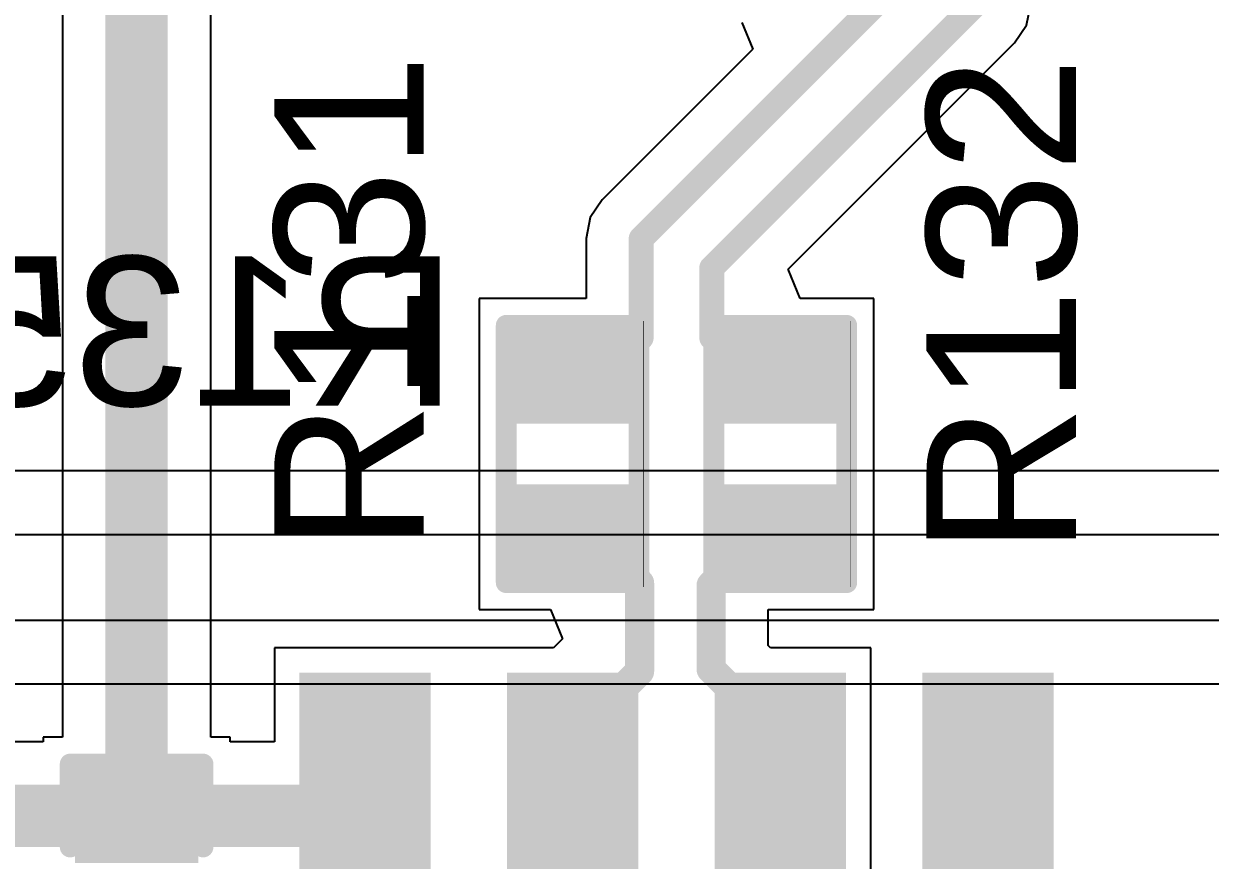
# Model space of a CAD drawing. Header units: inches. Extents: x 0 to 5379, y 0 to 5429.
# Drawn here: x 86.31 to 93.56, y 8.04 to 13.16 of the extents above; entities that cross this region are included whole.
import ezdxf

# ---------------------------------------------------------------- set-up
doc = ezdxf.new("R2010")
doc.units = ezdxf.units.IN
for name, color, linetype in [('Bottom Overlay', 54, 'Continuous'), ('PWR', 156, 'Continuous'), ('SIG 01', 90, 'Continuous'), ('Top Layer', 1, 'Continuous'), ('Top Overlay', 2, 'Continuous'), ('Top Paste', 8, 'Continuous'), ('Top Solder', 216, 'Continuous')]:
    doc.layers.add(name, color=color, linetype=linetype)
doc.styles.add('Arial', font='', dxfattribs={"height": 0.2})
doc.styles.get('Arial').set_extended_font_data('Arial')

# ---------------------------------------------------------------- blocks, each defined once
blk = doc.blocks.new('C___0402_106')
at = {"layer": 'Top Layer'}
for points in [[(-0.6985, -0.3175), (-0.6985, 0.3175), (-0.2413, 0.3175), (-0.2413, -0.3175)], [(0.2413, -0.3175), (0.2413, 0.3175), (0.6985, 0.3175), (0.6985, -0.3175)]]:
    blk.add_hatch(color=1, dxfattribs=at).paths.add_polyline_path(points)
at = {"layer": 'Top Paste'}
for points in [[(-0.6985, -0.3175), (-0.6985, 0.3175), (-0.2413, 0.3175), (-0.2413, -0.3175)], [(0.2413, -0.3175), (0.2413, 0.3175), (0.6985, 0.3175), (0.6985, -0.3175)]]:
    blk.add_hatch(color=8, dxfattribs=at).paths.add_polyline_path(points)
at = {"layer": 'Top Solder'}
for points in [[(-0.7585, -0.3775), (-0.7585, 0.3775), (-0.1813, 0.3775), (-0.1813, -0.3775)], [(0.1813, -0.3775), (0.1813, 0.3775), (0.7585, 0.3775), (0.7585, -0.3775)]]:
    blk.add_hatch(color=216, dxfattribs=at).paths.add_polyline_path(points)
at = {"layer": 'Top Overlay'}
for points in [[(-0.7874, 0.4064, 0.127, 0.127, 0), (-0.7874, -0.4064, 0.127, 0.127, 0)], [(-0.7874, 0.4064, 0.127, 0.127, 0), (-0.2794, 0.4064, 0.127, 0.127, 0)], [(0.2794, 0.4064, 0.127, 0.127, 0), (0.7874, 0.4064, 0.127, 0.127, 0)], [(0.7874, 0.4064, 0.127, 0.127, 0), (0.7874, -0.4064, 0.127, 0.127, 0)], [(-0.7874, -0.4064, 0.127, 0.127, 0), (-0.2794, -0.4064, 0.127, 0.127, 0)], [(0.2794, -0.4064, 0.127, 0.127, 0), (0.7874, -0.4064, 0.127, 0.127, 0)]]:
    blk.add_lwpolyline(points, format="xyseb", dxfattribs=at)
for points in [[(-0.8191, 0.4064, 0.0635, 0.0635, 1), (-0.7556, 0.4064, 0.0635, 0.0635, 1)], [(-0.8191, 0.4064, 0.0635, 0.0635, 1), (-0.7556, 0.4064, 0.0635, 0.0635, 1)], [(-0.3111, 0.4064, 0.0635, 0.0635, 1), (-0.2477, 0.4064, 0.0635, 0.0635, 1)], [(0.2477, 0.4064, 0.0635, 0.0635, 1), (0.3111, 0.4064, 0.0635, 0.0635, 1)], [(0.7556, 0.4064, 0.0635, 0.0635, 1), (0.8191, 0.4064, 0.0635, 0.0635, 1)], [(0.7556, 0.4064, 0.0635, 0.0635, 1), (0.8191, 0.4064, 0.0635, 0.0635, 1)], [(-0.8191, -0.4064, 0.0635, 0.0635, 1), (-0.7556, -0.4064, 0.0635, 0.0635, 1)], [(-0.8191, -0.4064, 0.0635, 0.0635, 1), (-0.7556, -0.4064, 0.0635, 0.0635, 1)], [(-0.3111, -0.4064, 0.0635, 0.0635, 1), (-0.2477, -0.4064, 0.0635, 0.0635, 1)], [(0.2477, -0.4064, 0.0635, 0.0635, 1), (0.3111, -0.4064, 0.0635, 0.0635, 1)], [(0.7556, -0.4064, 0.0635, 0.0635, 1), (0.8191, -0.4064, 0.0635, 0.0635, 1)], [(0.7556, -0.4064, 0.0635, 0.0635, 1), (0.8191, -0.4064, 0.0635, 0.0635, 1)]]:
    blk.add_lwpolyline(points, format="xyseb", close=True, dxfattribs=at)
blk = doc.blocks.new('R___0402_109')
at = {"layer": 'Top Layer'}
for points in [[(-0.6985, -0.3175), (-0.6985, 0.3175), (-0.2413, 0.3175), (-0.2413, -0.3175)], [(0.2413, -0.3175), (0.2413, 0.3175), (0.6985, 0.3175), (0.6985, -0.3175)]]:
    blk.add_hatch(color=1, dxfattribs=at).paths.add_polyline_path(points)
at = {"layer": 'Top Paste'}
for points in [[(-0.6985, -0.3175), (-0.6985, 0.3175), (-0.2413, 0.3175), (-0.2413, -0.3175)], [(0.2413, -0.3175), (0.2413, 0.3175), (0.6985, 0.3175), (0.6985, -0.3175)]]:
    blk.add_hatch(color=8, dxfattribs=at).paths.add_polyline_path(points)
at = {"layer": 'Top Solder'}
for points in [[(-0.7535, -0.3725), (-0.7535, 0.3725), (-0.1863, 0.3725), (-0.1863, -0.3725)], [(0.1863, -0.3725), (0.1863, 0.3725), (0.7535, 0.3725), (0.7535, -0.3725)]]:
    blk.add_hatch(color=216, dxfattribs=at).paths.add_polyline_path(points)
at = {"layer": 'Top Overlay'}
for points in [[(-0.7874, 0.4064, 0.127, 0.127, 0), (-0.7874, -0.4064, 0.127, 0.127, 0)], [(-0.7874, 0.4064, 0.127, 0.127, 0), (0.7874, 0.4064, 0.127, 0.127, 0)], [(0.7874, 0.4064, 0.127, 0.127, 0), (0.7874, -0.4064, 0.127, 0.127, 0)], [(-0.7874, -0.4064, 0.127, 0.127, 0), (0.7874, -0.4064, 0.127, 0.127, 0)], [(-0.8128, -0.4318, 0.00323, 0.00323, 0), (0.8128, -0.4318, 0.00323, 0.00323, 0)]]:
    blk.add_lwpolyline(points, format="xyseb", dxfattribs=at)
for points in [[(-0.8191, 0.4064, 0.0635, 0.0635, 1), (-0.7556, 0.4064, 0.0635, 0.0635, 1)], [(-0.8191, 0.4064, 0.0635, 0.0635, 1), (-0.7556, 0.4064, 0.0635, 0.0635, 1)], [(0.7556, 0.4064, 0.0635, 0.0635, 1), (0.8191, 0.4064, 0.0635, 0.0635, 1)], [(0.7556, 0.4064, 0.0635, 0.0635, 1), (0.8191, 0.4064, 0.0635, 0.0635, 1)], [(-0.8191, -0.4064, 0.0635, 0.0635, 1), (-0.7556, -0.4064, 0.0635, 0.0635, 1)], [(-0.8191, -0.4064, 0.0635, 0.0635, 1), (-0.7556, -0.4064, 0.0635, 0.0635, 1)], [(0.7556, -0.4064, 0.0635, 0.0635, 1), (0.8191, -0.4064, 0.0635, 0.0635, 1)], [(0.7556, -0.4064, 0.0635, 0.0635, 1), (0.8191, -0.4064, 0.0635, 0.0635, 1)], [(-0.8136, -0.4318, 0.00161, 0.00161, 1), (-0.812, -0.4318, 0.00161, 0.00161, 1)], [(0.812, -0.4318, 0.00161, 0.00161, 1), (0.8136, -0.4318, 0.00161, 0.00161, 1)]]:
    blk.add_lwpolyline(points, format="xyseb", close=True, dxfattribs=at)
blk = doc.blocks.new('R___0402_110')
at = {"layer": 'Top Layer'}
for points in [[(-0.6985, -0.3175), (-0.6985, 0.3175), (-0.2413, 0.3175), (-0.2413, -0.3175)], [(0.2413, -0.3175), (0.2413, 0.3175), (0.6985, 0.3175), (0.6985, -0.3175)]]:
    blk.add_hatch(color=1, dxfattribs=at).paths.add_polyline_path(points)
at = {"layer": 'Top Paste'}
for points in [[(-0.6985, -0.3175), (-0.6985, 0.3175), (-0.2413, 0.3175), (-0.2413, -0.3175)], [(0.2413, -0.3175), (0.2413, 0.3175), (0.6985, 0.3175), (0.6985, -0.3175)]]:
    blk.add_hatch(color=8, dxfattribs=at).paths.add_polyline_path(points)
at = {"layer": 'Top Solder'}
for points in [[(-0.7535, -0.3725), (-0.7535, 0.3725), (-0.1863, 0.3725), (-0.1863, -0.3725)], [(0.1863, -0.3725), (0.1863, 0.3725), (0.7535, 0.3725), (0.7535, -0.3725)]]:
    blk.add_hatch(color=216, dxfattribs=at).paths.add_polyline_path(points)
at = {"layer": 'Top Overlay'}
for points in [[(-0.7874, 0.4064, 0.127, 0.127, 0), (-0.7874, -0.4064, 0.127, 0.127, 0)], [(-0.7874, 0.4064, 0.127, 0.127, 0), (0.7874, 0.4064, 0.127, 0.127, 0)], [(0.7874, 0.4064, 0.127, 0.127, 0), (0.7874, -0.4064, 0.127, 0.127, 0)], [(-0.7874, -0.4064, 0.127, 0.127, 0), (0.7874, -0.4064, 0.127, 0.127, 0)], [(-0.8128, -0.4318, 0.00323, 0.00323, 0), (0.8128, -0.4318, 0.00323, 0.00323, 0)]]:
    blk.add_lwpolyline(points, format="xyseb", dxfattribs=at)
for points in [[(-0.8191, 0.4064, 0.0635, 0.0635, 1), (-0.7556, 0.4064, 0.0635, 0.0635, 1)], [(-0.8191, 0.4064, 0.0635, 0.0635, 1), (-0.7556, 0.4064, 0.0635, 0.0635, 1)], [(0.7556, 0.4064, 0.0635, 0.0635, 1), (0.8191, 0.4064, 0.0635, 0.0635, 1)], [(0.7556, 0.4064, 0.0635, 0.0635, 1), (0.8191, 0.4064, 0.0635, 0.0635, 1)], [(-0.8191, -0.4064, 0.0635, 0.0635, 1), (-0.7556, -0.4064, 0.0635, 0.0635, 1)], [(-0.8191, -0.4064, 0.0635, 0.0635, 1), (-0.7556, -0.4064, 0.0635, 0.0635, 1)], [(0.7556, -0.4064, 0.0635, 0.0635, 1), (0.8191, -0.4064, 0.0635, 0.0635, 1)], [(0.7556, -0.4064, 0.0635, 0.0635, 1), (0.8191, -0.4064, 0.0635, 0.0635, 1)], [(-0.8136, -0.4318, 0.00161, 0.00161, 1), (-0.812, -0.4318, 0.00161, 0.00161, 1)], [(0.812, -0.4318, 0.00161, 0.00161, 1), (0.8136, -0.4318, 0.00161, 0.00161, 1)]]:
    blk.add_lwpolyline(points, format="xyseb", close=True, dxfattribs=at)
blk = doc.blocks.new('SOIC_8_0_154___3_90___W______113')
at = {"layer": 'Top Layer'}
for points in [[(-3.475, 1.605), (-3.475, 2.205), (-1.925, 2.205), (-1.925, 1.605)], [(1.925, 1.605), (1.925, 2.205), (3.475, 2.205), (3.475, 1.605)], [(-3.475, 0.335), (-3.475, 0.935), (-1.925, 0.935), (-1.925, 0.335)], [(1.925, 0.335), (1.925, 0.935), (3.475, 0.935), (3.475, 0.335)], [(-3.475, -0.935), (-3.475, -0.335), (-1.925, -0.335), (-1.925, -0.935)], [(1.925, -0.935), (1.925, -0.335), (3.475, -0.335), (3.475, -0.935)], [(-3.475, -2.205), (-3.475, -1.605), (-1.925, -1.605), (-1.925, -2.205)], [(1.925, -2.205), (1.925, -1.605), (3.475, -1.605), (3.475, -2.205)]]:
    blk.add_hatch(color=1, dxfattribs=at).paths.add_polyline_path(points)
at = {"layer": 'Top Overlay'}
blk.add_hatch(color=2, dxfattribs=at).paths.add_polyline_path([(-1.8382, 1.6242), (-1.4826, 1.6242), (-1.4826, 2.2084), (-1.8382, 2.2084)])
at = {"layer": 'Top Paste'}
for points in [[(-3.475, 1.605), (-3.475, 2.205), (-1.925, 2.205), (-1.925, 1.605)], [(1.925, 1.605), (1.925, 2.205), (3.475, 2.205), (3.475, 1.605)], [(-3.475, 0.335), (-3.475, 0.935), (-1.925, 0.935), (-1.925, 0.335)], [(1.925, 0.335), (1.925, 0.935), (3.475, 0.935), (3.475, 0.335)], [(-3.475, -0.935), (-3.475, -0.335), (-1.925, -0.335), (-1.925, -0.935)], [(1.925, -0.935), (1.925, -0.335), (3.475, -0.335), (3.475, -0.935)], [(-3.475, -2.205), (-3.475, -1.605), (-1.925, -1.605), (-1.925, -2.205)], [(1.925, -2.205), (1.925, -1.605), (3.475, -1.605), (3.475, -2.205)]]:
    blk.add_hatch(color=8, dxfattribs=at).paths.add_polyline_path(points)
at = {"layer": 'Top Solder'}
for points in [[(-3.5766, 1.5034), (-3.5766, 2.3066), (-1.8234, 2.3066), (-1.8234, 1.5034)], [(1.8234, 1.5034), (1.8234, 2.3066), (3.5766, 2.3066), (3.5766, 1.5034)], [(-3.5766, 0.2334), (-3.5766, 1.0366), (-1.8234, 1.0366), (-1.8234, 0.2334)], [(1.8234, 0.2334), (1.8234, 1.0366), (3.5766, 1.0366), (3.5766, 0.2334)], [(-3.5766, -1.0366), (-3.5766, -0.2334), (-1.8234, -0.2334), (-1.8234, -1.0366)], [(1.8234, -1.0366), (1.8234, -0.2334), (3.5766, -0.2334), (3.5766, -1.0366)], [(-3.5766, -2.3066), (-3.5766, -1.5034), (-1.8234, -1.5034), (-1.8234, -2.3066)], [(1.8234, -2.3066), (1.8234, -1.5034), (3.5766, -1.5034), (3.5766, -2.3066)]]:
    blk.add_hatch(color=216, dxfattribs=at).paths.add_polyline_path(points)
at = {"layer": 'Top Overlay'}
for points in [[(-1.8288, 2.5146, 0.127, 0.127, 0), (1.8034, 2.5146, 0.127, 0.127, 0)], [(-3.794, 2.0574, 0.127, 0.127, 0), (-3.667, 1.9304, 0.127, 0.127, 0)], [(-3.794, 2.0574, 0.127, 0.127, 0), (-3.794, 1.8034, 0.127, 0.127, 0)], [(-3.667, 1.9304, 0.127, 0.127, 0), (-3.794, 1.8034, 0.127, 0.127, 0)], [(-1.8288, -2.5146, 0.127, 0.127, 0), (1.8034, -2.5146, 0.127, 0.127, 0)]]:
    blk.add_lwpolyline(points, format="xyseb", dxfattribs=at)
for points in [[(-1.8605, 2.5146, 0.0635, 0.0635, 1), (-1.7971, 2.5146, 0.0635, 0.0635, 1)], [(1.7716, 2.5146, 0.0635, 0.0635, 1), (1.8352, 2.5146, 0.0635, 0.0635, 1)], [(-3.8258, 2.0574, 0.0635, 0.0635, 1), (-3.7623, 2.0574, 0.0635, 0.0635, 1)], [(-3.8258, 2.0574, 0.0635, 0.0635, 1), (-3.7623, 2.0574, 0.0635, 0.0635, 1)], [(-3.6988, 1.9304, 0.0635, 0.0635, 1), (-3.6353, 1.9304, 0.0635, 0.0635, 1)], [(-3.6988, 1.9304, 0.0635, 0.0635, 1), (-3.6353, 1.9304, 0.0635, 0.0635, 1)], [(-3.8258, 1.8034, 0.0635, 0.0635, 1), (-3.7623, 1.8034, 0.0635, 0.0635, 1)], [(-3.8258, 1.8034, 0.0635, 0.0635, 1), (-3.7623, 1.8034, 0.0635, 0.0635, 1)], [(-1.8605, -2.5146, 0.0635, 0.0635, 1), (-1.7971, -2.5146, 0.0635, 0.0635, 1)], [(1.7716, -2.5146, 0.0635, 0.0635, 1), (1.8352, -2.5146, 0.0635, 0.0635, 1)]]:
    blk.add_lwpolyline(points, format="xyseb", close=True, dxfattribs=at)

msp = doc.modelspace()

# ---------------------------------------------------------------- linework, layer by layer
at = {"layer": 'PWR'}
for p, q in [((98.0209, 10.4215), (67.3642, 10.4215)), ((67.2032, 10.033), (98.0209, 10.033))]:
    msp.add_line(p, q, dxfattribs=at)
at = {"layer": 'SIG 01'}
for p, q in [((97.9688, 9.5068), (58.5337, 9.5068)), ((58.5141, 9.1183), (97.9688, 9.1183))]:
    msp.add_line(p, q, dxfattribs=at)
at = {"layer": 'Top Layer'}
for p, q in [((86.5435, 18.0303), (86.5435, 8.7932)), ((87.4499, 8.7932), (87.4499, 18.0303)), ((92.4401, 13.1503), (92.4658, 13.2791)), ((90.698, 13.1671), (90.766, 13.0028)), ((92.3672, 13.0411), (92.4401, 13.1503)), ((90.766, 13.0028), (89.8448, 12.0816)), ((90.9819, 11.6558), (92.3672, 13.0411)), ((89.8448, 12.0816), (89.7718, 11.9724)), ((89.7718, 11.9724), (89.7462, 11.8435)), ((89.7462, 11.8435), (89.7462, 11.478)), ((91.0555, 11.478), (90.9819, 11.6558)), ((89.7462, 11.478), (89.0922, 11.478)), ((89.0922, 11.478), (89.0922, 10.5128)), ((91.5052, 11.478), (91.0555, 11.478)), ((91.5052, 10.5128), (91.5052, 11.478)), ((89.0922, 10.5128), (89.0922, 9.573)), ((91.5052, 9.573), (91.5052, 10.5128)), ((89.0922, 9.573), (89.5282, 9.573)), ((89.5282, 9.573), (89.6019, 9.3952)), ((90.8599, 9.3539), (90.8599, 9.573)), ((90.8599, 9.573), (91.5052, 9.573)), ((89.6019, 9.3952), (89.5463, 9.3396)), ((88.9319, 9.3396), (87.8397, 9.3396)), ((87.8397, 9.3396), (87.8397, 8.7638)), ((88.9477, 9.3396), (88.9319, 9.3396)), ((89.1097, 9.3396), (88.9477, 9.3396)), ((89.1255, 9.3396), (89.1097, 9.3396)), ((89.5463, 9.3396), (89.1255, 9.3396)), ((90.8742, 9.3396), (90.8599, 9.3539)), ((91.4877, 9.3396), (90.8742, 9.3396)), ((91.4877, 7.2816), (91.4877, 9.3396)), ((86.5435, 8.7932), (86.4252, 8.7932)), ((86.4252, 8.7932), (86.4252, 8.7638)), ((87.5682, 8.7932), (87.4499, 8.7932)), ((87.5682, 8.7638), (87.5682, 8.7932)), ((86.4252, 8.7638), (79.2511, 8.7638)), ((87.8397, 8.7638), (87.5682, 8.7638))]:
    msp.add_line(p, q, dxfattribs=at)
for points in [[(86.9967, 8.3106, 0.381, 0.381, 0), (86.9967, 18.3606, 0.381, 0.381, 0)], [(90.0828, 11.8435, 0.1524, 0.1524, 0), (91.6973, 13.458, 0.1524, 0.1524, 0)], [(90.5146, 11.6647, 0.1524, 0.1524, 0), (92.1291, 13.2791, 0.1524, 0.1524, 0)], [(90.0828, 11.2371, 0.1524, 0.1524, 0), (90.0828, 11.8435, 0.1524, 0.1524, 0)], [(90.5146, 11.2371, 0.1524, 0.1524, 0), (90.5146, 11.6647, 0.1524, 0.1524, 0)], [(89.9936, 11.1478, 0.1524, 0.1524, 0), (90.0828, 11.2371, 0.1524, 0.1524, 0)], [(90.5146, 11.2371, 0.1524, 0.1524, 0), (90.6039, 11.1478, 0.1524, 0.1524, 0)], [(89.6637, 10.9954, 0.1524, 0.1524, 0), (89.8161, 11.1478, 0.1524, 0.1524, 0)], [(89.8161, 11.1478, 0.1524, 0.1524, 0), (89.9936, 11.1478, 0.1524, 0.1524, 0)], [(90.6039, 11.1478, 0.1524, 0.1524, 0), (90.7813, 11.1478, 0.1524, 0.1524, 0)], [(90.7813, 11.1478, 0.1524, 0.1524, 0), (90.9337, 10.9954, 0.1524, 0.1524, 0)], [(89.6637, 10.0556, 0.1778, 0.1778, 0), (89.7526, 10.0556, 0.1778, 0.1778, 0)], [(89.7526, 10.0556, 0.1778, 0.1778, 0), (90.0735, 9.7348, 0.1778, 0.1778, 0)], [(90.5103, 9.7211, 0.1778, 0.1778, 0), (90.7178, 9.9286, 0.1778, 0.1778, 0)], [(90.7178, 9.9286, 0.1778, 0.1778, 0), (90.9337, 9.9286, 0.1778, 0.1778, 0)], [(90.0735, 9.1953, 0.1778, 0.1778, 0), (90.0735, 9.7348, 0.1778, 0.1778, 0)], [(90.5103, 9.2091, 0.1778, 0.1778, 0), (90.5103, 9.7211, 0.1778, 0.1778, 0)], [(90.5103, 9.2091, 0.1778, 0.1778, 0), (90.9337, 8.7856, 0.1778, 0.1778, 0)], [(89.6637, 8.7856, 0.1778, 0.1778, 0), (90.0735, 9.1953, 0.1778, 0.1778, 0)], [(89.6637, 8.3106, 0.1778, 0.1778, 0), (89.6637, 8.7856, 0.1778, 0.1778, 0)], [(90.9337, 8.3106, 0.1778, 0.1778, 0), (90.9337, 8.7856, 0.1778, 0.1778, 0)], [(79.0634, 8.3106, 0.381, 0.381, 0), (86.9967, 8.3106, 0.381, 0.381, 0)], [(86.9967, 8.3106, 0.381, 0.381, 0), (88.3937, 8.3106, 0.381, 0.381, 0)]]:
    msp.add_lwpolyline(points, format="xyseb", dxfattribs=at)
for points in [[(90.0447, 11.8435, 0.0762, 0.0762, 1), (90.1209, 11.8435, 0.0762, 0.0762, 1)], [(90.0447, 11.8435, 0.0762, 0.0762, 1), (90.1209, 11.8435, 0.0762, 0.0762, 1)], [(90.4765, 11.6647, 0.0762, 0.0762, 1), (90.5527, 11.6647, 0.0762, 0.0762, 1)], [(90.4765, 11.6647, 0.0762, 0.0762, 1), (90.5527, 11.6647, 0.0762, 0.0762, 1)], [(90.0447, 11.2371, 0.0762, 0.0762, 1), (90.1209, 11.2371, 0.0762, 0.0762, 1)], [(90.0447, 11.2371, 0.0762, 0.0762, 1), (90.1209, 11.2371, 0.0762, 0.0762, 1)], [(90.4765, 11.2371, 0.0762, 0.0762, 1), (90.5527, 11.2371, 0.0762, 0.0762, 1)], [(90.4765, 11.2371, 0.0762, 0.0762, 1), (90.5527, 11.2371, 0.0762, 0.0762, 1)], [(89.778, 11.1478, 0.0762, 0.0762, 1), (89.8542, 11.1478, 0.0762, 0.0762, 1)], [(89.778, 11.1478, 0.0762, 0.0762, 1), (89.8542, 11.1478, 0.0762, 0.0762, 1)], [(89.9555, 11.1478, 0.0762, 0.0762, 1), (90.0317, 11.1478, 0.0762, 0.0762, 1)], [(89.9555, 11.1478, 0.0762, 0.0762, 1), (90.0317, 11.1478, 0.0762, 0.0762, 1)], [(90.5658, 11.1478, 0.0762, 0.0762, 1), (90.642, 11.1478, 0.0762, 0.0762, 1)], [(90.5658, 11.1478, 0.0762, 0.0762, 1), (90.642, 11.1478, 0.0762, 0.0762, 1)], [(90.7432, 11.1478, 0.0762, 0.0762, 1), (90.8194, 11.1478, 0.0762, 0.0762, 1)], [(90.7432, 11.1478, 0.0762, 0.0762, 1), (90.8194, 11.1478, 0.0762, 0.0762, 1)], [(89.6256, 10.9954, 0.0762, 0.0762, 1), (89.7018, 10.9954, 0.0762, 0.0762, 1)], [(90.8956, 10.9954, 0.0762, 0.0762, 1), (90.9718, 10.9954, 0.0762, 0.0762, 1)], [(89.6193, 10.0556, 0.0889, 0.0889, 1), (89.7082, 10.0556, 0.0889, 0.0889, 1)], [(89.7082, 10.0556, 0.0889, 0.0889, 1), (89.7971, 10.0556, 0.0889, 0.0889, 1)], [(89.7082, 10.0556, 0.0889, 0.0889, 1), (89.7971, 10.0556, 0.0889, 0.0889, 1)], [(90.6734, 9.9286, 0.0889, 0.0889, 1), (90.7623, 9.9286, 0.0889, 0.0889, 1)], [(90.6734, 9.9286, 0.0889, 0.0889, 1), (90.7623, 9.9286, 0.0889, 0.0889, 1)], [(90.8893, 9.9286, 0.0889, 0.0889, 1), (90.9782, 9.9286, 0.0889, 0.0889, 1)], [(90.029, 9.7348, 0.0889, 0.0889, 1), (90.1179, 9.7348, 0.0889, 0.0889, 1)], [(90.029, 9.7348, 0.0889, 0.0889, 1), (90.1179, 9.7348, 0.0889, 0.0889, 1)], [(90.4658, 9.7211, 0.0889, 0.0889, 1), (90.5547, 9.7211, 0.0889, 0.0889, 1)], [(90.4658, 9.7211, 0.0889, 0.0889, 1), (90.5547, 9.7211, 0.0889, 0.0889, 1)], [(90.4658, 9.2091, 0.0889, 0.0889, 1), (90.5547, 9.2091, 0.0889, 0.0889, 1)], [(90.4658, 9.2091, 0.0889, 0.0889, 1), (90.5547, 9.2091, 0.0889, 0.0889, 1)], [(90.029, 9.1953, 0.0889, 0.0889, 1), (90.1179, 9.1953, 0.0889, 0.0889, 1)], [(90.029, 9.1953, 0.0889, 0.0889, 1), (90.1179, 9.1953, 0.0889, 0.0889, 1)], [(89.6193, 8.7856, 0.0889, 0.0889, 1), (89.7082, 8.7856, 0.0889, 0.0889, 1)], [(89.6193, 8.7856, 0.0889, 0.0889, 1), (89.7082, 8.7856, 0.0889, 0.0889, 1)], [(90.8893, 8.7856, 0.0889, 0.0889, 1), (90.9782, 8.7856, 0.0889, 0.0889, 1)], [(90.8893, 8.7856, 0.0889, 0.0889, 1), (90.9782, 8.7856, 0.0889, 0.0889, 1)], [(86.9015, 8.3106, 0.1905, 0.1905, 1), (87.092, 8.3106, 0.1905, 0.1905, 1)], [(86.9015, 8.3106, 0.1905, 0.1905, 1), (87.092, 8.3106, 0.1905, 0.1905, 1)], [(86.9015, 8.3106, 0.1905, 0.1905, 1), (87.092, 8.3106, 0.1905, 0.1905, 1)], [(88.2985, 8.3106, 0.1905, 0.1905, 1), (88.489, 8.3106, 0.1905, 0.1905, 1)], [(89.6193, 8.3106, 0.0889, 0.0889, 1), (89.7082, 8.3106, 0.0889, 0.0889, 1)], [(90.8893, 8.3106, 0.0889, 0.0889, 1), (90.9782, 8.3106, 0.0889, 0.0889, 1)]]:
    msp.add_lwpolyline(points, format="xyseb", close=True, dxfattribs=at)

# ---------------------------------------------------------------- block references
at = {"rotation": 90}
for name, p in [('R___0402_109', (89.6637, 10.5255)), ('R___0402_110', (90.9337, 10.5255)), ('SOIC_8_0_154___3_90___W______113', (90.2987, 5.6106)), ('C___0402_106', (86.9967, 7.8407))]:
    msp.add_blockref(name, p, dxfattribs=at)

# ---------------------------------------------------------------- texts
at = {"layer": 'Bottom Overlay', "style": 'Arial', "text_generation_flag": 2}
msp.add_text('R135', height=0.9144, dxfattribs=at).set_placement((88.9541, 10.8205))
at = {"layer": 'Top Overlay', "style": 'Arial'}
for s, p in [('R131', (88.7527, 9.9213)), ('R132', (92.7421, 9.9036))]:
    msp.add_text(s, height=0.9144, rotation=90, dxfattribs=at).set_placement(p)

doc.saveas('drawing.dxf')
